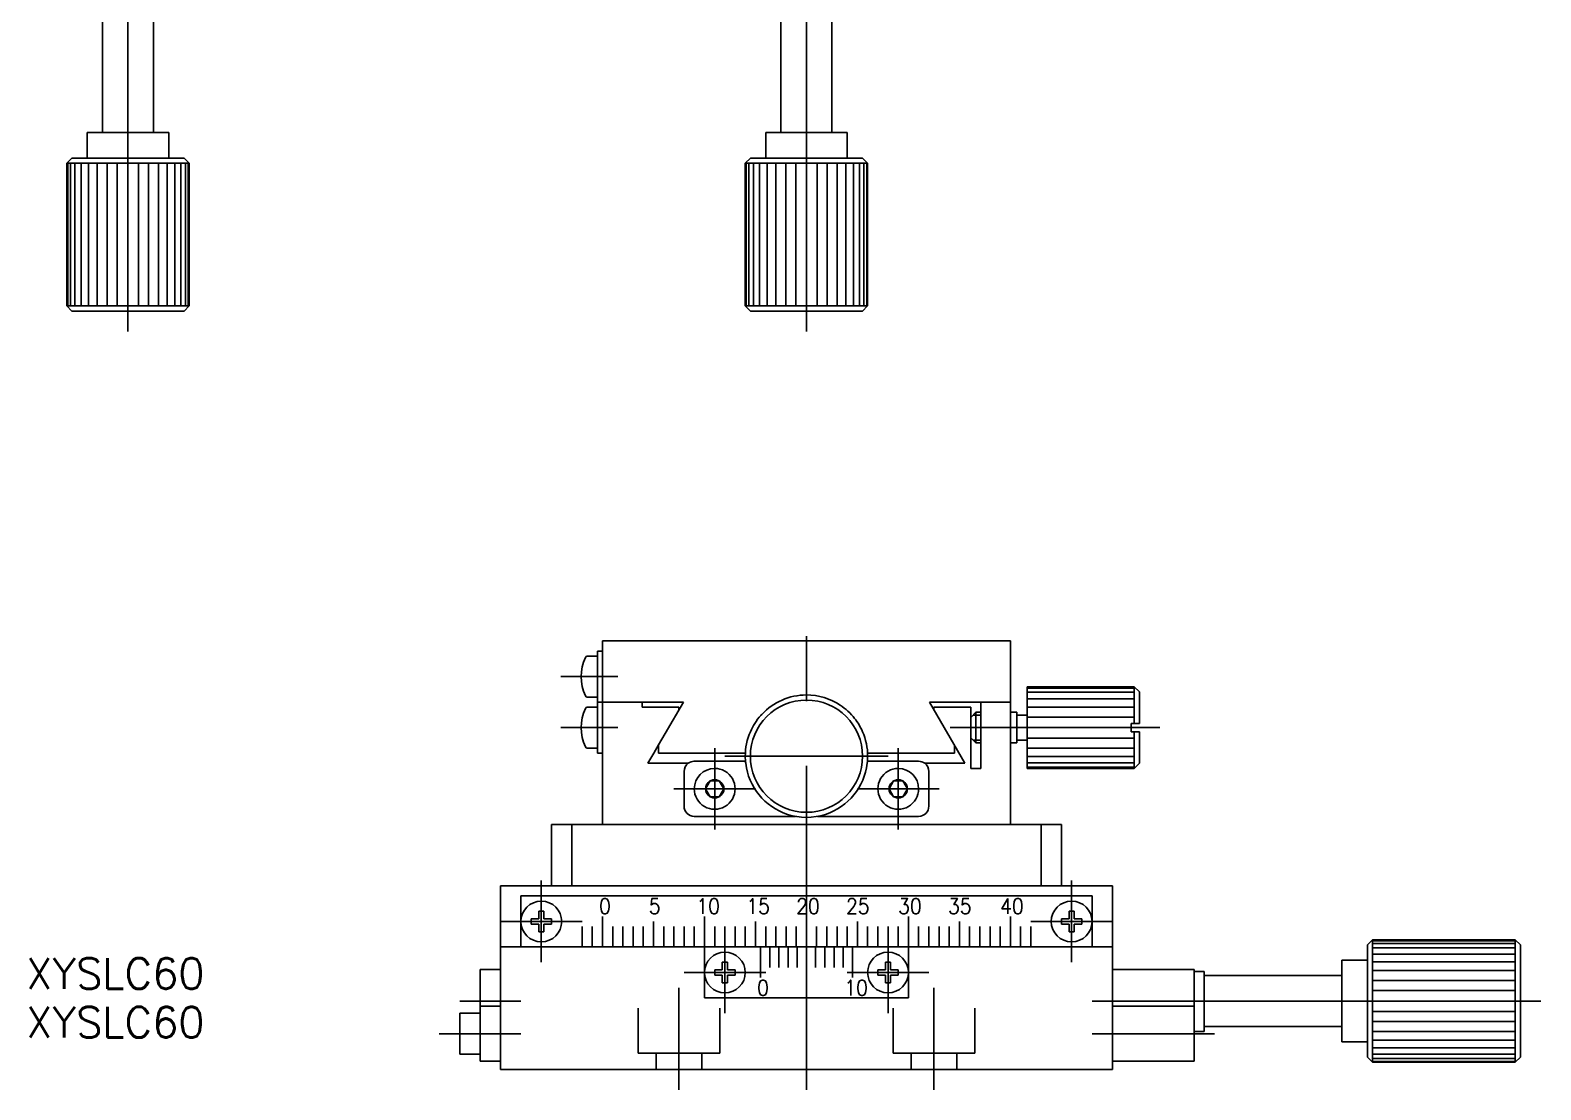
# Model space of a CAD drawing. Extents: x -99 to 282, y -146 to 101.
# Drawn here: x -76.1 to 72, y -146.3 to -42.5 of the extents above; entities that cross this region are included whole.
import ezdxf

# ---------------------------------------------------------------- set-up
doc = ezdxf.new("R2010")
doc.units = 0
doc.linetypes.add('CENTER', pattern=[50.8, 31.75, -6.35, 6.35, -6.35])
doc.linetypes.add('DASHED', pattern=[19.05, 12.7, -6.35])
doc.layers.get('0').update_dxf_attribs({"linetype": 'CONTINUOUS'})
doc.layers.add('CENTER', color=1, linetype='CENTER')
doc.styles.add('CONVERTER_1', font='txt.shx', dxfattribs={"width": 0.9})
doc.styles.get("Standard").update_dxf_attribs({"font": 'txt.shx', "height": 3, "bigfont": 'bigfont.shx'})

# ---------------------------------------------------------------- blocks, each defined once
blk = doc.blocks.new('*U2')
at = {"color": 7, "linetype": 'CONTINUOUS', "style": 'CONVERTER_1', "width": 0.9}
blk.add_text('0', height=1.5, dxfattribs=at).set_placement((-20.34, -129.08))
blk = doc.blocks.new('*U3')
at = {"color": 7, "linetype": 'CONTINUOUS', "style": 'CONVERTER_1', "width": 0.9}
blk.add_text('15', height=1.5, dxfattribs=at).set_placement((-5.9, -129.08))
blk = doc.blocks.new('*U4')
at = {"color": 7, "linetype": 'CONTINUOUS', "style": 'CONVERTER_1', "width": 0.9}
blk.add_text('35', height=1.5, dxfattribs=at).set_placement((13.88, -129.08))
blk = doc.blocks.new('*U5')
at = {"color": 7, "linetype": 'CONTINUOUS', "style": 'CONVERTER_1', "width": 0.9}
blk.add_text('5', height=1.5, dxfattribs=at).set_placement((-15.45, -129.08))
blk = doc.blocks.new('*U6')
at = {"color": 7, "linetype": 'CONTINUOUS', "style": 'CONVERTER_1', "width": 0.9}
blk.add_text('20', height=1.5, dxfattribs=at).set_placement((-1.01, -129.08))
blk = doc.blocks.new('*U7')
at = {"color": 7, "linetype": 'CONTINUOUS', "style": 'CONVERTER_1', "width": 0.9}
blk.add_text('25', height=1.5, dxfattribs=at).set_placement((3.88, -129.08))
blk = doc.blocks.new('*U8')
at = {"color": 7, "linetype": 'CONTINUOUS', "style": 'CONVERTER_1', "width": 0.9}
blk.add_text('10', height=1.5, dxfattribs=at).set_placement((-10.79, -129.08))
blk = doc.blocks.new('*U9')
at = {"color": 7, "linetype": 'CONTINUOUS', "style": 'CONVERTER_1', "width": 0.9}
blk.add_text('30', height=1.5, dxfattribs=at).set_placement((8.99, -129.08))
blk = doc.blocks.new('*U10')
at = {"color": 7, "linetype": 'CONTINUOUS', "style": 'CONVERTER_1', "width": 0.9}
blk.add_text('0', height=1.5, dxfattribs=at).set_placement((-4.84, -137.08))
blk = doc.blocks.new('*U11')
at = {"color": 7, "linetype": 'CONTINUOUS', "style": 'CONVERTER_1', "width": 0.9}
blk.add_text('10', height=1.5, dxfattribs=at).set_placement((3.71, -137.08))
blk = doc.blocks.new('*U12')
at = {"color": 7, "linetype": 'CONTINUOUS', "style": 'CONVERTER_1', "width": 0.9}
blk.add_text('40', height=1.5, dxfattribs=at).set_placement((18.99, -129.08))
blk = doc.blocks.new('*U24')
at = {"color": 7, "linetype": 'CONTINUOUS'}
blk.add_text('XYSLC60', height=3, dxfattribs=at).set_placement((-76.5, -136.43))
blk = doc.blocks.new('*U25')
at = {"color": 7, "linetype": 'CONTINUOUS'}
blk.add_text('XYSLC60', height=3, dxfattribs=at).set_placement((-76.5, -141.21))

msp = doc.modelspace()

# ---------------------------------------------------------------- linework, layer by layer
at = {"color": 7, "linetype": 'CONTINUOUS'}
for p, q in [((-69.03, -52.5), (-69.03, -39)), ((-64.03, -52.5), (-64.03, -39)), ((-2.5, -52.5), (-2.5, -39)), ((2.5, -52.5), (2.5, -39)), ((-62.53, -52.5), (-70.53, -52.5)), ((-70.53, -52.5), (-70.53, -55)), ((-69.03, -52.5), (-70.53, -52.5)), ((-64.03, -52.5), (-69.03, -52.5)), ((-62.53, -52.5), (-64.03, -52.5)), ((-62.53, -52.5), (-62.53, -55)), ((-62.53, -52.5), (-62.53, -55)), ((4, -52.5), (-4, -52.5)), ((-2.5, -52.5), (-4, -52.5)), ((-4, -52.5), (-4, -55)), ((2.5, -52.5), (-2.5, -52.5)), ((4, -52.5), (2.5, -52.5)), ((4, -52.5), (4, -55)), ((4, -52.5), (4, -55)), ((-72.53, -55.5), (-72.03, -55)), ((-72.53, -55.5), (-72.53, -69.5)), ((-72.43, -55.5), (-72.53, -55.5)), ((-72.43, -55.5), (-72.43, -69.5)), ((-72.16, -55.5), (-72.43, -55.5)), ((-72.16, -55.5), (-72.16, -69.5)), ((-71.72, -55.5), (-72.16, -55.5)), ((-61.03, -55), (-72.03, -55)), ((-71.72, -55.5), (-71.72, -69.5)), ((-71.12, -55.5), (-71.72, -55.5)), ((-71.12, -55.5), (-71.12, -69.5)), ((-70.38, -55.5), (-71.12, -55.5)), ((-62.53, -55), (-70.53, -55)), ((-70.38, -55.5), (-70.38, -69.5)), ((-69.53, -55.5), (-70.38, -55.5)), ((-69.53, -55.5), (-69.53, -69.5)), ((-68.55, -55.5), (-69.53, -55.5)), ((-68.55, -55.5), (-68.55, -69.5)), ((-67.57, -55.5), (-68.55, -55.5)), ((-67.57, -55.5), (-67.57, -69.5)), ((-66.53, -55.5), (-67.57, -55.5)), ((-66.53, -69.5), (-66.53, -55.5)), ((-60.53, -55.5), (-66.53, -55.5)), ((-65.48, -69.5), (-65.48, -55.5)), ((-64.5, -69.5), (-64.5, -55.5)), ((-63.53, -69.5), (-63.53, -55.5)), ((-62.67, -69.5), (-62.67, -55.5)), ((-61.93, -69.5), (-61.93, -55.5)), ((-61.33, -69.5), (-61.33, -55.5)), ((-61.03, -55), (-60.53, -55.5)), ((-60.89, -69.5), (-60.89, -55.5)), ((-60.62, -69.5), (-60.62, -55.5)), ((-60.53, -69.5), (-60.53, -55.5)), ((-60.53, -55.5), (-60.53, -69.5)), ((-6, -55.5), (-5.5, -55)), ((-6, -55.5), (-6, -69.5)), ((-5.91, -55.5), (-6, -55.5)), ((-5.91, -55.5), (-5.91, -69.5)), ((-5.64, -55.5), (-5.91, -55.5)), ((-5.64, -55.5), (-5.64, -69.5)), ((-5.2, -55.5), (-5.64, -55.5)), ((5.5, -55), (-5.5, -55)), ((-5.2, -55.5), (-5.2, -69.5)), ((-4.6, -55.5), (-5.2, -55.5)), ((-4.6, -55.5), (-4.6, -69.5)), ((-3.86, -55.5), (-4.6, -55.5)), ((4, -55), (-4, -55)), ((-3.86, -55.5), (-3.86, -69.5)), ((-3, -55.5), (-3.86, -55.5)), ((-3, -55.5), (-3, -69.5)), ((-2.02, -55.5), (-3, -55.5)), ((-2.02, -55.5), (-2.02, -69.5)), ((-1.04, -55.5), (-2.02, -55.5)), ((-1.04, -55.5), (-1.04, -69.5)), ((0, -55.5), (-1.04, -55.5)), ((0, -69.5), (0, -55.5)), ((6, -55.5), (0, -55.5)), ((1.04, -69.5), (1.04, -55.5)), ((2.02, -69.5), (2.02, -55.5)), ((3, -69.5), (3, -55.5)), ((3.86, -69.5), (3.86, -55.5)), ((4.6, -69.5), (4.6, -55.5)), ((5.2, -69.5), (5.2, -55.5)), ((5.5, -55), (6, -55.5)), ((5.64, -69.5), (5.64, -55.5)), ((5.91, -69.5), (5.91, -55.5)), ((6, -55.5), (6, -69.5)), ((6, -69.5), (6, -55.5)), ((-72.03, -70), (-72.53, -69.5)), ((-72.43, -69.5), (-72.53, -69.5)), ((-72.16, -69.5), (-72.43, -69.5)), ((-71.72, -69.5), (-72.16, -69.5)), ((-71.12, -69.5), (-71.72, -69.5)), ((-70.38, -69.5), (-71.12, -69.5)), ((-69.53, -69.5), (-70.38, -69.5)), ((-68.55, -69.5), (-69.53, -69.5)), ((-67.57, -69.5), (-68.55, -69.5)), ((-66.53, -69.5), (-67.57, -69.5)), ((-60.53, -69.5), (-66.53, -69.5)), ((-61.03, -70), (-60.53, -69.5)), ((-5.5, -70), (-6, -69.5)), ((-5.91, -69.5), (-6, -69.5)), ((-5.64, -69.5), (-5.91, -69.5)), ((-5.2, -69.5), (-5.64, -69.5)), ((-4.6, -69.5), (-5.2, -69.5)), ((-3.86, -69.5), (-4.6, -69.5)), ((-3, -69.5), (-3.86, -69.5)), ((-2.02, -69.5), (-3, -69.5)), ((-1.04, -69.5), (-2.02, -69.5)), ((0, -69.5), (-1.04, -69.5)), ((6, -69.5), (0, -69.5)), ((5.5, -70), (6, -69.5)), ((-68.73, -70), (-72.03, -70)), ((-68.53, -70), (-68.73, -70)), ((-64.53, -70), (-68.53, -70)), ((-61.03, -70), (-64.53, -70)), ((-2.2, -70), (-5.5, -70)), ((-2, -70), (-2.2, -70)), ((2, -70), (-2, -70)), ((5.5, -70), (2, -70)), ((-20.5, -108.33), (-20.5, -103.33)), ((-20.5, -103.33), (-20, -103.33)), ((-20, -102.33), (20, -102.33)), ((-20, -106.33), (-20, -102.33)), ((20, -102.33), (20, -120.33)), ((-20.5, -103.83), (-21.49, -103.83)), ((-20, -120.33), (-20, -106.33)), ((-21.49, -107.83), (-20.5, -107.83)), ((32.14, -106.83), (21.64, -106.83)), ((21.64, -106.96), (21.64, -106.83)), ((21.64, -106.96), (32.14, -106.96)), ((21.64, -109.6), (21.64, -106.96)), ((32.14, -107.36), (21.64, -107.36)), ((32.14, -108), (21.64, -108)), ((32.14, -106.83), (32.64, -107.33)), ((32.14, -110.43), (32.14, -106.83)), ((32.64, -110.43), (32.64, -107.33)), ((-20.5, -108.83), (-21.49, -108.83)), ((-20.5, -113.33), (-20.5, -108.33)), ((-20.5, -108.33), (-16.74, -108.33)), ((-16.74, -108.33), (-12.07, -108.33)), ((-16.74, -108.33), (-13.14, -108.33)), ((-16.1, -108.83), (-16.1, -108.33)), ((-16.1, -108.83), (-12.5, -108.83)), ((-12.07, -108.33), (-13.86, -111.42)), ((-12.5, -108.83), (-12.5, -109.06)), ((12.07, -108.33), (17.1, -108.33)), ((15.54, -114.33), (12.07, -108.33)), ((12.5, -108.33), (16.1, -108.33)), ((12.5, -109.06), (12.5, -108.83)), ((12.5, -108.83), (16.1, -108.83)), ((16.1, -108.83), (16.1, -114.83)), ((16.1, -109.83), (16.6, -109.33)), ((16.6, -109.33), (17.1, -109.33)), ((16.6, -112.33), (16.6, -109.33)), ((17.1, -108.33), (17.1, -114.83)), ((17.1, -108.33), (20, -108.33)), ((17.1, -108.83), (17.1, -109.33)), ((17.1, -109.33), (17.1, -109.6)), ((17.1, -109.6), (17.1, -110.83)), ((20, -108.83), (20, -109.33)), ((20.64, -109.33), (20, -109.33)), ((20.64, -112.33), (20.64, -109.33)), ((20.64, -109.6), (21.64, -109.6)), ((32.14, -108.83), (21.64, -108.83)), ((21.64, -110.83), (21.64, -109.6)), ((16.1, -111.83), (16.1, -109.83)), ((16.1, -110.83), (16.1, -112.83)), ((17.1, -110.33), (17.1, -113.33)), ((32.14, -109.79), (21.64, -109.79)), ((31.84, -110.83), (21.64, -110.83)), ((21.64, -112.05), (21.64, -110.83)), ((32.64, -110.43), (31.84, -110.43)), ((31.84, -110.43), (31.84, -110.83)), ((31.84, -110.83), (31.84, -111.23)), ((-14.5, -112.53), (-14.96, -113.33)), ((-13.86, -111.42), (-14.5, -112.53)), ((-14.5, -113.33), (-14.5, -112.53)), ((14.5, -112.53), (14.5, -113.33)), ((16.6, -112.33), (16.1, -111.83)), ((17.1, -112.33), (16.6, -112.33)), ((17.1, -112.05), (17.1, -112.33)), ((20, -112.33), (20.64, -112.33)), ((20.64, -112.05), (21.64, -112.05)), ((21.64, -111.86), (32.14, -111.86)), ((21.64, -114.83), (21.64, -112.05)), ((31.84, -111.23), (32.64, -111.23)), ((32.14, -114.83), (32.14, -111.23)), ((32.64, -114.33), (32.64, -111.23)), ((-21.49, -112.83), (-20.5, -112.83)), ((-20, -113.33), (-20.5, -113.33)), ((-14.96, -113.33), (-15.54, -114.33)), ((-14.5, -113.33), (-6, -113.33)), ((6, -113.33), (14.5, -113.33)), ((21.64, -112.83), (32.14, -112.83)), ((21.64, -113.65), (32.14, -113.65)), ((-15.54, -114.33), (-11.6, -114.33)), ((-12, -118.53), (-12, -115.13)), ((-11.04, -114.13), (-5.98, -114.13)), ((5.96, -114.13), (11, -114.13)), ((11.6, -114.33), (15.54, -114.33)), ((12, -118.53), (12, -115.13)), ((16.1, -114.83), (17.1, -114.83)), ((21.64, -114.29), (32.14, -114.29)), ((32.14, -114.69), (21.64, -114.69)), ((21.64, -114.83), (32.14, -114.83)), ((32.64, -114.33), (32.14, -114.83)), ((-9.45, -116.05), (-9.9, -116.83)), ((-9.9, -116.83), (-9.45, -117.61)), ((-8.55, -116.05), (-9.45, -116.05)), ((-8.55, -116.05), (-8.1, -116.83)), ((-8.55, -117.61), (-8.1, -116.83)), ((8.55, -116.05), (8.1, -116.83)), ((8.1, -116.83), (8.55, -117.61)), ((9.45, -116.05), (8.55, -116.05)), ((9.45, -116.05), (9.9, -116.83)), ((9.45, -117.61), (9.9, -116.83)), ((-9.45, -117.61), (-8.55, -117.61)), ((8.55, -117.61), (9.45, -117.61)), ((-1.09, -119.53), (-11, -119.53)), ((11, -119.53), (1.09, -119.53)), ((25, -120.33), (-25, -120.33)), ((-25, -120.33), (-25, -126.33)), ((-23, -120.33), (-23, -126.33)), ((23, -126.33), (23, -120.33)), ((25, -126.33), (25, -120.33)), ((-30, -126.33), (30, -126.33)), ((-30, -144.33), (-30, -126.33)), ((28, -127.33), (-28, -127.33)), ((-28, -127.33), (-28, -132.33)), ((-9, -126.33), (-20, -126.33)), ((20, -126.33), (-9, -126.33)), ((28, -132.33), (28, -127.33)), ((30, -126.33), (30, -134.33)), ((-25.75, -128.83), (-26.25, -128.83)), ((-26.25, -128.83), (-26.25, -129.58)), ((-25.75, -129.58), (-25.75, -128.83)), ((25.75, -128.83), (25.75, -129.58)), ((26.25, -128.83), (25.75, -128.83)), ((26.25, -129.58), (26.25, -128.83)), ((-26.25, -129.58), (-27, -129.58)), ((-27, -129.58), (-27, -130.08)), ((-27, -130.08), (-26.25, -130.08)), ((-26.25, -130.08), (-26.25, -130.83)), ((-25, -129.58), (-25.75, -129.58)), ((-25.75, -130.83), (-25.75, -130.08)), ((-25.75, -130.08), (-25, -130.08)), ((-25, -130.08), (-25, -129.58)), ((-22, -130.33), (-22, -132.33)), ((-21, -130.33), (-21, -132.33)), ((-20, -129.33), (-20, -132.33)), ((-19, -130.33), (-19, -132.33)), ((-18, -130.33), (-18, -132.33)), ((-17, -130.33), (-17, -132.33)), ((-16, -130.33), (-16, -132.33)), ((-15, -129.83), (-15, -132.33)), ((-14, -130.33), (-14, -132.33)), ((-13, -130.33), (-13, -132.33)), ((-12, -130.33), (-12, -132.33)), ((-11, -130.33), (-11, -132.33)), ((-10, -129.33), (-10, -137.33)), ((-9, -130.33), (-9, -132.33)), ((-8, -130.33), (-8, -132.33)), ((-7, -130.33), (-7, -132.33)), ((-6, -130.33), (-6, -132.33)), ((-5, -129.83), (-5, -132.33)), ((-4, -130.33), (-4, -132.33)), ((-3, -130.33), (-3, -132.33)), ((-2, -130.33), (-2, -132.33)), ((-1, -132.33), (-1, -130.33)), ((0, -132.33), (0, -129.33)), ((1, -132.33), (1, -130.33)), ((2, -132.33), (2, -130.33)), ((3, -132.33), (3, -130.33)), ((4, -132.33), (4, -130.33)), ((5, -129.83), (5, -132.33)), ((6, -132.33), (6, -130.33)), ((7, -132.33), (7, -130.33)), ((8, -132.33), (8, -130.33)), ((9, -132.33), (9, -130.33)), ((10, -129.33), (10, -137.33)), ((11, -132.33), (11, -130.33)), ((12, -132.33), (12, -130.33)), ((13, -132.33), (13, -130.33)), ((14, -132.33), (14, -130.33)), ((15, -132.33), (15, -129.83)), ((16, -132.33), (16, -130.33)), ((17, -132.33), (17, -130.33)), ((18, -132.33), (18, -130.33)), ((19, -132.33), (19, -130.33)), ((20, -132.33), (20, -129.33)), ((21, -132.33), (21, -130.33)), ((22, -132.33), (22, -130.33)), ((25.75, -129.58), (25, -129.58)), ((25, -129.58), (25, -130.08)), ((25, -130.08), (25.75, -130.08)), ((25.75, -130.08), (25.75, -130.83)), ((27, -129.58), (26.25, -129.58)), ((26.25, -130.08), (27, -130.08)), ((26.25, -130.83), (26.25, -130.08)), ((27, -130.08), (27, -129.58)), ((-26.25, -130.83), (-25.75, -130.83)), ((25.75, -130.83), (26.25, -130.83)), ((55, -132.13), (55.5, -131.63)), ((55.5, -131.63), (69.5, -131.63)), ((69.5, -131.63), (55.5, -131.63)), ((55.5, -131.63), (55.5, -137.63)), ((69.5, -131.72), (55.5, -131.72)), ((70, -132.13), (69.5, -131.63)), ((69.5, -131.63), (69.5, -137.63)), ((-30, -132.33), (-17.5, -132.33)), ((-17.5, -132.33), (-7.5, -132.33)), ((-7.5, -132.33), (6.5, -132.33)), ((-4.5, -132.33), (-4.5, -135.33)), ((-3.6, -132.33), (-3.6, -134.33)), ((-2.7, -134.33), (-2.7, -132.33)), ((-1.8, -132.33), (-1.8, -134.33)), ((-0.9, -134.33), (-0.9, -132.33)), ((0, -134.83), (0, -132.33)), ((0.9, -134.33), (0.9, -132.33)), ((1.8, -134.33), (1.8, -132.33)), ((2.7, -134.33), (2.7, -132.33)), ((3.6, -134.33), (3.6, -132.33)), ((4.5, -132.33), (4.5, -135.33)), ((6.5, -132.33), (18.5, -132.33)), ((18.5, -132.33), (30, -132.33)), ((55, -132.13), (55, -143.13)), ((69.5, -131.99), (55.5, -131.99)), ((69.5, -132.43), (55.5, -132.43)), ((69.5, -133.03), (55.5, -133.03)), ((70, -132.13), (70, -135.63)), ((-32, -134.53), (-30, -134.53)), ((-32, -134.53), (-30, -134.53)), ((-32, -134.53), (-32, -140.83)), ((-30, -140.83), (-30, -134.53)), ((-9, -134.58), (-9, -135.08)), ((-8.25, -134.58), (-9, -134.58)), ((-8.25, -133.83), (-8.25, -134.58)), ((-7.75, -133.83), (-8.25, -133.83)), ((-7.75, -134.58), (-7.75, -133.83)), ((-7, -134.58), (-7.75, -134.58)), ((-7, -135.08), (-7, -134.58)), ((7, -134.58), (7, -135.08)), ((7.75, -134.58), (7, -134.58)), ((7.75, -133.83), (7.75, -134.58)), ((8.25, -133.83), (7.75, -133.83)), ((8.25, -134.58), (8.25, -133.83)), ((9, -134.58), (8.25, -134.58)), ((9, -135.08), (9, -134.58)), ((30, -133.73), (30, -144.33)), ((30, -134.53), (38, -134.53)), ((30, -134.53), (30, -144.33)), ((30, -134.53), (32, -134.53)), ((38, -134.53), (38, -138.13)), ((38, -134.73), (39, -134.73)), ((39, -134.73), (39, -140.63)), ((52.5, -133.63), (52.5, -135.13)), ((52.5, -133.63), (55, -133.63)), ((52.5, -133.63), (52.5, -141.63)), ((52.5, -133.63), (55, -133.63)), ((55, -133.63), (55, -141.63)), ((69.5, -133.77), (55.5, -133.77)), ((69.5, -134.63), (55.5, -134.63)), ((-9, -135.08), (-8.25, -135.08)), ((-8.25, -135.08), (-8.25, -135.83)), ((-8.25, -135.83), (-7.75, -135.83)), ((-7.75, -135.08), (-7, -135.08)), ((-7.75, -135.83), (-7.75, -135.08)), ((7, -135.08), (7.75, -135.08)), ((7.75, -135.08), (7.75, -135.83)), ((7.75, -135.83), (8.25, -135.83)), ((8.25, -135.08), (9, -135.08)), ((8.25, -135.83), (8.25, -135.08)), ((52.5, -135.13), (39, -135.13)), ((52.5, -135.13), (52.5, -140.13)), ((69.5, -135.61), (55.5, -135.61)), ((70, -135.63), (70, -139.63)), ((10, -137.33), (-10, -137.33)), ((69.5, -136.58), (55.5, -136.58)), ((69.5, -137.63), (55.5, -137.63)), ((55.5, -137.63), (55.5, -138.67)), ((69.5, -137.63), (69.5, -138.67)), ((-34, -140.83), (-34, -138.83)), ((-34, -138.83), (-32, -138.83)), ((-32, -138.13), (-30, -138.13)), ((30, -138.13), (38, -138.13)), ((38, -138.13), (38, -143.53)), ((55.5, -138.67), (69.5, -138.67)), ((55.5, -138.67), (55.5, -139.65)), ((69.5, -138.67), (69.5, -139.65)), ((-30, -143.53), (-30, -140.63)), ((38, -140.63), (39, -140.63)), ((52.5, -140.13), (39, -140.13)), ((52.5, -140.13), (52.5, -141.63)), ((55.5, -139.65), (69.5, -139.65)), ((55.5, -139.65), (55.5, -140.63)), ((55.5, -140.63), (69.5, -140.63)), ((55.5, -140.63), (55.5, -141.48)), ((69.5, -139.65), (69.5, -140.63)), ((69.5, -140.63), (69.5, -141.48)), ((70, -139.63), (70, -139.83)), ((70, -139.83), (70, -143.13)), ((-34, -142.83), (-34, -140.83)), ((-32, -140.83), (-32, -143.53)), ((-30, -140.83), (-30, -140.83)), ((-30, -140.93), (-30, -141.23)), ((-30, -141.63), (-30, -140.93)), ((52.5, -141.63), (55, -141.63)), ((55.5, -141.48), (69.5, -141.48)), ((55.5, -141.48), (55.5, -142.22)), ((69.5, -141.48), (69.5, -142.22)), ((-34, -142.83), (-32, -142.83)), ((-32, -143.53), (-30, -143.53)), ((-30, -144.33), (-30, -143.53)), ((30, -143.53), (38, -143.53)), ((30, -143.53), (30, -144.33)), ((55.5, -143.63), (55, -143.13)), ((55.5, -142.22), (69.5, -142.22)), ((55.5, -142.22), (55.5, -142.82)), ((55.5, -142.82), (69.5, -142.82)), ((55.5, -142.82), (55.5, -143.26)), ((55.5, -143.26), (69.5, -143.26)), ((55.5, -143.26), (55.5, -143.54)), ((55.5, -143.54), (69.5, -143.54)), ((55.5, -143.54), (55.5, -143.63)), ((55.5, -143.63), (69.5, -143.63)), ((69.5, -142.22), (69.5, -142.82)), ((69.5, -142.82), (69.5, -143.26)), ((70, -143.13), (69.5, -143.63)), ((69.5, -143.26), (69.5, -143.54)), ((69.5, -143.54), (69.5, -143.63)), ((-30, -144.33), (30, -144.33))]:
    msp.add_line(p, q, dxfattribs=at)
at = {"color": 3, "linetype": 'CONTINUOUS'}
for p, q in [((16.33, -109.6), (17.1, -109.6)), ((16.33, -112.06), (17.1, -112.06))]:
    msp.add_line(p, q, dxfattribs=at)
at = {"color": 3, "linetype": 'DASHED'}
for p, q in [((-16.5, -142.73), (-16.5, -138.33)), ((-8.5, -142.73), (-8.5, -138.33)), ((8.5, -138.33), (8.5, -142.73)), ((16.5, -138.33), (16.5, -142.73)), ((-16.5, -142.73), (-8.5, -142.73)), ((-14.75, -144.33), (-14.75, -142.73)), ((-10.25, -144.33), (-10.25, -142.73)), ((8.5, -142.73), (16.5, -142.73)), ((10.25, -142.73), (10.25, -144.33)), ((14.75, -142.73), (14.75, -144.33))]:
    msp.add_line(p, q, dxfattribs=at)
at = {"color": 7, "linetype": 'CONTINUOUS'}
for centre, radius in [((0, -113.63), 5.5), ((-9, -116.83), 0.9), ((9, -116.83), 0.9), ((-26, -129.83), 2), ((26, -129.83), 2), ((-8, -134.83), 2), ((8, -134.83), 2)]:
    msp.add_circle(centre, radius, dxfattribs=at)
for centre, radius, start, end in [((-17.75, -105.83), 4.35, 154.3284, 205.6716), ((-21.49, -104.03), 0.2, 90, 154.3284), ((-21.49, -107.63), 0.2, 205.6716, 270), ((0, -113.63), 6, 90, 136.8953), ((0, -113.63), 6, 56.4427, 90), ((-17.75, -110.83), 4.35, 154.3284, 205.6716), ((-21.49, -109.03), 0.2, 90, 154.3284), ((0, -113.63), 6, 136.8953, 138.1897), ((0, -113.63), 6, 38.0731, 56.4427), ((0, -113.63), 6, 147.769, 156.4435), ((0, -113.63), 6, 138.1897, 147.769), ((0, -113.63), 6, 23.5565, 38.0731), ((0, -113.63), 6, 156.4435, 180), ((0, -113.63), 6, 0, 23.5565), ((-21.49, -112.63), 0.2, 205.6716, 270), ((0, -113.63), 6, 180, 181.9102), ((0, -113.63), 6, 181.9102, 186.6998), ((0, -113.63), 6, 353.3002, 0), ((-11, -115.13), 1, 126.8699, 180), ((-11, -115.13), 1, 90, 126.8699), ((-9, -116.83), 2, 90, 180), ((-9, -116.83), 2, 30, 90), ((0, -113.63), 6, 186.6998, 251.8051), ((0, -113.63), 6, 288.1949, 353.3002), ((9, -116.83), 2, 90, 150), ((9, -116.83), 2, 0, 90), ((11, -115.13), 1, 53.1301, 90), ((11, -115.13), 1, 0, 53.1301), ((-9, -116.83), 2, 180, 210), ((-9, -116.83), 2, 330, 30), ((9, -116.83), 2, 150, 210), ((9, -116.83), 2, 330, 0), ((-9, -116.83), 2, 210, 270), ((-9, -116.83), 2, 270, 330), ((9, -116.83), 2, 210, 270), ((9, -116.83), 2, 270, 330), ((-11, -118.53), 1, 180, 270), ((0, -113.63), 6, 251.8051, 288.1949), ((11, -118.53), 1, 270, 0)]:
    msp.add_arc(centre, radius, start, end, dxfattribs=at)
at = {"layer": 'CENTER', "color": 1, "linetype": 'CENTER'}
for p, q in [((0, -72), (0, 34)), ((-66.53, -28), (-66.53, -72)), ((0, -146.33), (0, -100.33)), ((-24.1, -105.83), (-18.5, -105.83)), ((-24.1, -110.83), (-18.5, -110.83)), ((14.1, -110.83), (34.64, -110.83)), ((-9, -112.83), (-9, -120.83)), ((-8, -113.63), (8, -113.63)), ((9, -112.83), (9, -120.83)), ((-13, -116.83), (-5, -116.83)), ((5, -116.83), (13, -116.83)), ((-26, -125.83), (-26, -133.83)), ((26, -125.83), (26, -133.83)), ((-22, -129.83), (-30, -129.83)), ((30, -129.83), (22, -129.83)), ((-8, -130.83), (-8, -138.83)), ((8, -130.83), (8, -138.83)), ((-4, -134.83), (-12, -134.83)), ((12, -134.83), (4, -134.83)), ((-34, -137.63), (-28, -137.63)), ((-12.5, -146.33), (-12.5, -136.33)), ((12.5, -136.33), (12.5, -146.33)), ((28, -137.63), (72, -137.63)), ((-36, -140.83), (-28, -140.83)), ((28, -140.83), (40, -140.83))]:
    msp.add_line(p, q, dxfattribs=at)

# ---------------------------------------------------------------- block references
at = {"color": 7, "linetype": 'CONTINUOUS'}
for name in ['*U2', '*U5', '*U8', '*U3', '*U6', '*U7', '*U9', '*U4', '*U12', '*U24', '*U10', '*U11', '*U25']:
    msp.add_blockref(name, (0, 0), dxfattribs=at)

doc.saveas('drawing.dxf')
